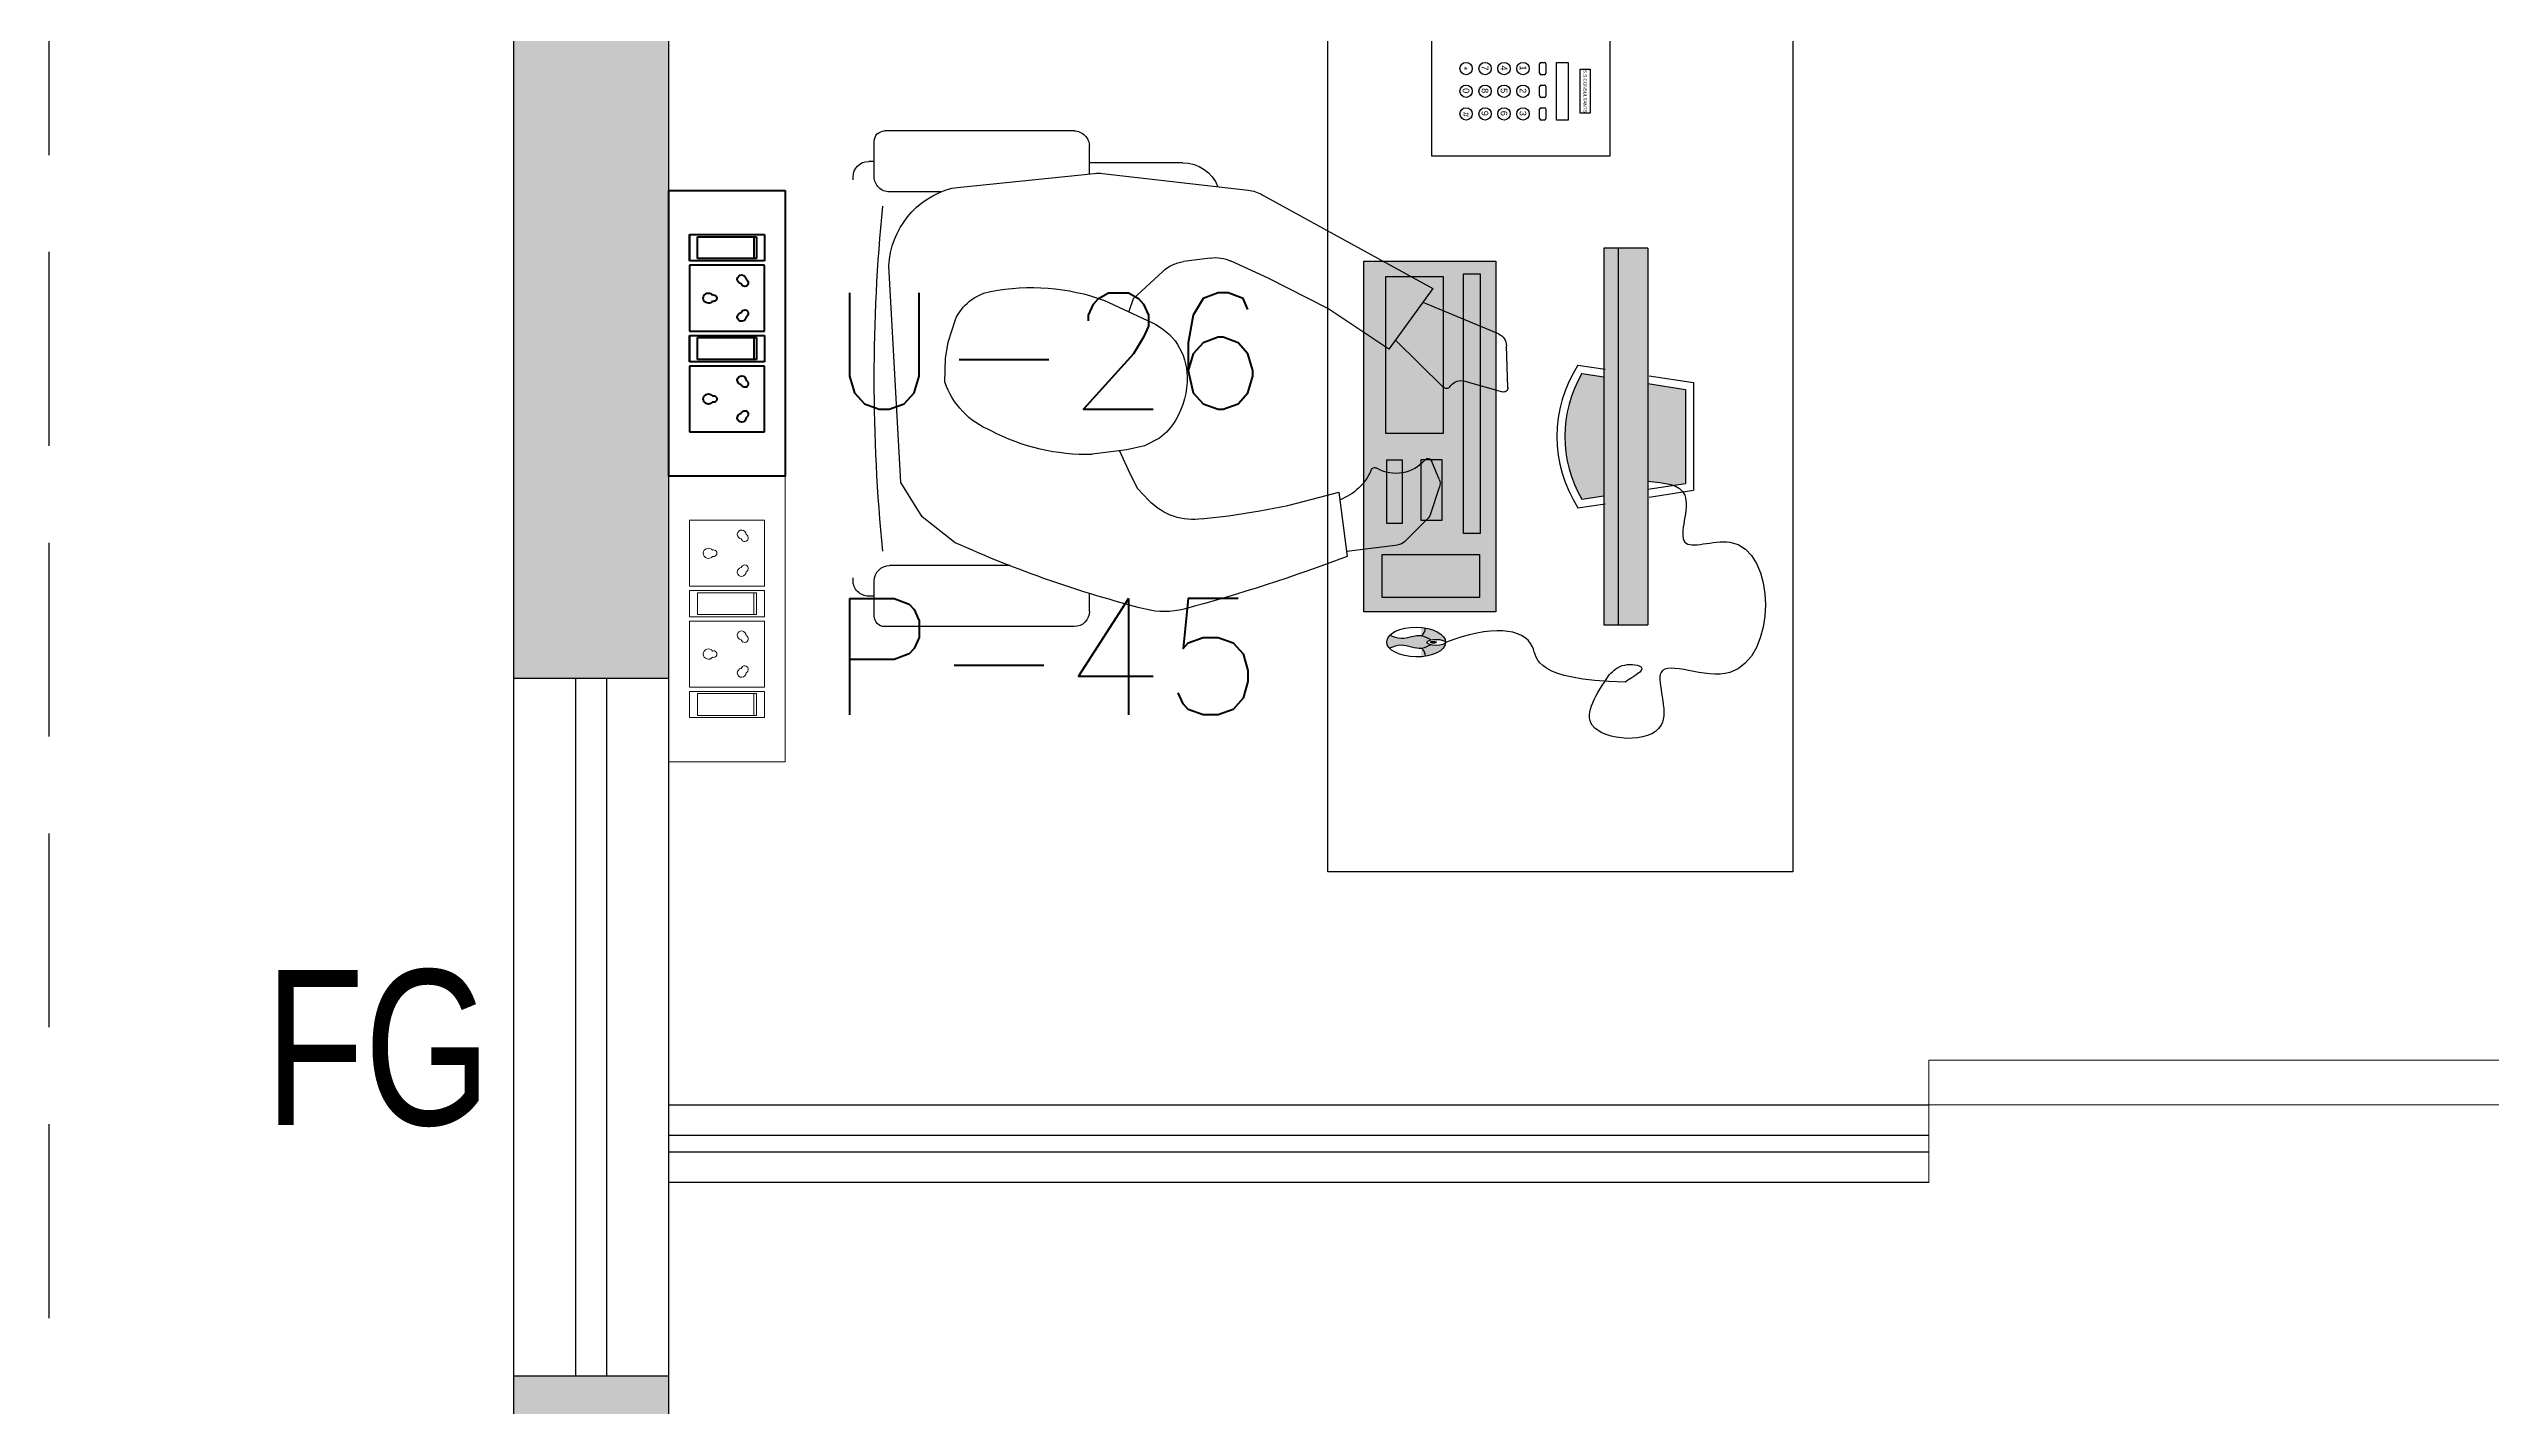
# Model space of a CAD drawing. Extents: x 11369658 to 11598203, y -3946797 to -3787209.
# Drawn here: x 11387982 to 11391134, y -3884845 to -3883094 of the extents above; entities that cross this region are included whole.
import ezdxf

# ---------------------------------------------------------------- set-up
doc = ezdxf.new("R2010")
doc.units = 0
doc.header["$MEASUREMENT"] = 0
doc.linetypes.add('CENTER', pattern=[0])
doc.linetypes.add('DASHED', pattern=[0.75, 0.5, -0.25])
doc.layers.get('0').update_dxf_attribs({"linetype": 'CONTINUOUS'})
for name, color, linetype, lineweight in [('0.0', 8, 'CONTINUOUS', 0), ('ELE-2NOS OF 6-16 RAW POWER SOCKET', 1, 'CONTINUOUS', 20), ('ELE-POWER SOCKET TEXT', 7, 'CONTINUOUS', 5), ('ELE. 2N0S OF 6-16 UPS SOCKETS', 191, 'CONTINUOUS', 15)]:
    doc.layers.add(name, color=color, linetype=linetype, lineweight=lineweight)
doc.layers.add('HS', color=251, linetype='CONTINUOUS')
doc.styles.add('ARIAL', font='arial.ttf', dxfattribs={"width": 0.75})
doc.styles.get("Standard").update_dxf_attribs({"font": 'arial.ttf'})

# ---------------------------------------------------------------- blocks, each defined once
blk = doc.blocks.new('6 MODULES RAW POWER')
at = {"layer": 'ELE-2NOS OF 6-16 RAW POWER SOCKET', "color": 1, "ltscale": 300}
for p, q in [((-6.077552437089629, 92.02330625927728), (-6.077552437089629, 19.72622087714798)), ((-6.077552437089629, 92.02330625927728), (-6.077552437089629, 19.72622087714798)), ((19.10981924441008, 92.02330625927728), (-6.077552437089629, 92.02330625927728)), ((-6.077552437089629, 92.02330625927728), (19.10981924441008, 92.02330625927728)), ((-3.978604796958763, 84.15225260881304), (-3.978604796958763, 27.59727452761222)), ((17.01087160434992, 84.15225260881304), (-3.978604796958763, 84.15225260881304)), ((17.01087160434992, 27.59727452761222), (17.01087160434992, 84.15225260881304)), ((19.10981924441008, 19.72622087714798), (19.10981924441008, 92.02330625927728)), ((23.30771452467181, 92.02330625927728), (86.64348098579245, 92.02330625927728)), ((23.30771452467181, 19.72622087714798), (23.30771452467181, 92.02330625927728)), ((86.64348098579245, 92.02330625927728), (86.64348098579245, 19.72622087714798)), ((90.8413762660542, 92.02330625927728), (90.8413762660542, 19.72622087714798)), ((90.8413762660542, 92.02330625927728), (90.8413762660542, 19.72622087714798)), ((116.0287479475539, 92.02330625927728), (90.8413762660542, 92.02330625927728)), ((90.8413762660542, 92.02330625927728), (116.0287479475539, 92.02330625927728)), ((92.94032390618506, 84.15225260881304), (92.94032390618506, 27.59727452761222)), ((113.9298003074937, 84.15225260881304), (92.94032390618506, 84.15225260881304)), ((113.9298003074937, 27.59727452761222), (113.9298003074937, 84.15225260881304)), ((116.0287479475539, 19.72622087714798), (116.0287479475539, 92.02330625927728)), ((120.2266432278156, 19.72622087714798), (120.2266432278156, 92.02330625927728)), ((120.2266432278156, 92.02330625927728), (183.5624096890423, 92.02330625927728)), ((183.5624096890423, 92.02330625927728), (183.5624096890423, 19.72622087714798)), ((-3.978604796958763, 30.11601169576926), (17.01087160434992, 30.11601169576926)), ((-3.978604796958763, 27.59727452761222), (17.01087160434992, 27.59727452761222)), ((92.94032390618506, 30.11601169576926), (113.9298003074937, 30.11601169576926)), ((92.94032390618506, 27.59727452761222), (113.9298003074937, 27.59727452761222)), ((-6.077552437089629, 19.72622087714798), (19.10981924441008, 19.72622087714798)), ((86.64348098579245, 19.72622087714798), (23.30771452467181, 19.72622087714798)), ((90.8413762660542, 19.72622087714798), (116.0287479475539, 19.72622087714798)), ((183.5624096890423, 19.72622087714798), (120.2266432278156, 19.72622087714798))]:
    blk.add_line(p, q, dxfattribs=at)
blk.add_lwpolyline([(-48.51514274815338, 0), (226, 0), (226, 111.7495271364164), (-48.51514274815338, 111.7495271364164)], close=True, dxfattribs=at)
for centre, radius, start, end in [((54.97559775526749, 73.7217762673341), 4.929470606321248, 307.1583653110645, 232.8416346889353), ((151.8945264584113, 73.7217762673341), 4.929470606321248, 307.1583653110644, 232.8416346889353), ((54.97559775526749, 68.79128193582112), 3.141532231910936, 161.4031195230226, 18.59688047697771), ((151.8945264584113, 68.79128193582112), 3.141532231910936, 161.4031195230224, 18.59688047697779), ((36.9264815646191, 41.762256586412), 4.248024088428537, 5.268912887088972, 272.5100337051845), ((40.27493976849705, 38.84012677893561), 3.427549703521761, 202.6838099297562, 75.09513666300917), ((69.67625574189651, 38.84012677893561), 3.427549703521761, 104.9048633369908, 337.3161900702437), ((73.02471394595122, 41.762256586412), 4.248024088428537, 267.4899662948152, 174.7310871129109), ((133.8454102677629, 41.762256586412), 4.248024088428537, 5.268912887088972, 272.5100337051849), ((137.1938684716409, 38.84012677893561), 3.427549703521761, 202.6838099297564, 75.09513666300917), ((166.5951844452171, 38.84012677893561), 3.427549703521761, 104.9048633369908, 337.3161900702436), ((169.943642649095, 41.762256586412), 4.248024088428537, 267.489966294815, 174.7310871129109)]:
    blk.add_arc(centre, radius, start, end, dxfattribs=at)
blk = doc.blocks.new('6MODULE-UPS')
at = {"layer": 'ELE. 2N0S OF 6-16 UPS SOCKETS', "color": 223, "lineweight": 50}
for p, q in [((-5.704992610775079, 91.87557897313167), (-5.704992610775079, 19.69455388761514)), ((-5.704992610775079, 91.87557897313167), (-5.704992610775079, 19.69455388761514)), ((19.44194516093698, 91.87557897313167), (-5.704992610775079, 91.87557897313167)), ((-5.704992610775079, 91.87557897313167), (19.44194516093698, 91.87557897313167)), ((-3.609414463126527, 84.01716091947607), (-3.609414463126527, 27.55297194127075)), ((17.34636701335901, 84.01716091947607), (-3.609414463126527, 84.01716091947607)), ((17.34636701335901, 27.55297194127075), (17.34636701335901, 84.01716091947607)), ((19.44194516093698, 19.69455388761514), (19.44194516093698, 91.87557897313167)), ((23.63310145623409, 91.87557897313167), (86.86719344731458, 91.87557897313167)), ((23.63310145623409, 19.69455388761514), (23.63310145623409, 91.87557897313167)), ((86.86719344731458, 91.87557897313167), (86.86719344731458, 19.69455388761514)), ((91.05834974261168, 91.87557897313167), (91.05834974261168, 19.69455388761514)), ((91.05834974261168, 91.87557897313167), (91.05834974261168, 19.69455388761514)), ((116.2052875143237, 91.87557897313167), (91.05834974261168, 91.87557897313167)), ((91.05834974261168, 91.87557897313167), (116.2052875143237, 91.87557897313167)), ((93.15392789026023, 84.01716091947607), (93.15392789026023, 27.55297194127075)), ((114.1097093667458, 84.01716091947607), (93.15392789026023, 84.01716091947607)), ((114.1097093667458, 27.55297194127075), (114.1097093667458, 84.01716091947607)), ((116.2052875143237, 19.69455388761514), (116.2052875143237, 91.87557897313167)), ((120.3964438096208, 19.69455388761514), (120.3964438096208, 91.87557897313167)), ((120.3964438096208, 91.87557897313167), (183.6305358008073, 91.87557897313167)), ((183.6305358008073, 91.87557897313167), (183.6305358008073, 19.69455388761514)), ((-3.609414463126527, 30.06766571844901), (17.34636701335901, 30.06766571844901)), ((-3.609414463126527, 27.55297194127075), (17.34636701335901, 27.55297194127075)), ((93.15392789026023, 30.06766571844901), (114.1097093667458, 30.06766571844901)), ((93.15392789026023, 27.55297194127075), (114.1097093667458, 27.55297194127075)), ((-5.704992610775079, 19.69455388761514), (19.44194516093698, 19.69455388761514)), ((86.86719344731458, 19.69455388761514), (23.63310145623409, 19.69455388761514)), ((91.05834974261168, 19.69455388761514), (116.2052875143237, 19.69455388761514)), ((183.6305358008073, 19.69455388761514), (120.3964438096208, 19.69455388761514))]:
    blk.add_line(p, q, dxfattribs=at)
blk.add_lwpolyline([(-48.07445681007374, 0), (225.9999999999999, 0), (225.9999999999999, 111.570132860738), (-48.07445681007374, 111.570132860738)], close=True, dxfattribs=at)
for centre, radius, start, end in [((55.25014745180962, 73.60342887925914), 4.921557205418713, 307.1583653110259, 232.8416346889742), ((152.0134898051964, 73.60342887925914), 4.921557205418713, 307.1583653110257, 232.8416346889744), ((55.25014745180962, 68.68084959206003), 3.136489052635769, 161.4031195229886, 18.59688047701136), ((152.0134898051964, 68.68084959206003), 3.136489052635769, 161.4031195229886, 18.59688047701126), ((37.23000595312307, 41.69521460455314), 4.241204630450178, 5.268912887042561, 272.5100337051888), ((40.57308879435281, 38.77777576422159), 3.422047373335929, 202.6838099297566, 75.09513666306366), ((69.92720610912527, 38.77777576422159), 3.422047373335929, 104.9048633369364, 337.3161900702435), ((73.27028895053148, 41.69521460455314), 4.241204630450178, 267.4899662948114, 174.7310871129575), ((133.9933483065098, 41.69521460455314), 4.241204630450178, 5.268912887042561, 272.5100337051888), ((137.3364311477396, 38.77777576422159), 3.422047373335929, 202.6838099297566, 75.09513666306366), ((166.6905484626885, 38.77777576422159), 3.422047373335929, 104.9048633369359, 337.3161900702436), ((170.0336313039182, 41.69521460455314), 4.241204630450178, 267.4899662948116, 174.7310871129575)]:
    blk.add_arc(centre, radius, start, end, dxfattribs=at)

msp = doc.modelspace()

# ---------------------------------------------------------------- hatches: boundary and pattern name
h = msp.add_hatch(color=8)
h.dxf.hatch_style = 1
h.paths.add_polyline_path([(11389828.40170893, -3883802.185715645), (11389828.40170893, -3883746.518892454), (11389702.56043765, -3883746.518892454), (11389702.56043765, -3883802.185715645)], flags=16)
h.paths.add_polyline_path([(11389781.36642118, -3883590.378057594), (11389781.36642118, -3883388.262897134), (11389707.67479362, -3883388.262897134), (11389707.67479362, -3883590.378057594)], flags=0)
h.paths.add_polyline_path([(11389829.12142099, -3883719.361624058), (11389829.12142099, -3883384.46128937), (11389807.70253358, -3883384.46128937), (11389807.70253358, -3883719.361624058)], flags=16)
h.paths.add_polyline_path([(11389849.46928774, -3883820.599783964), (11389849.46928774, -3883368.138744012), (11389679.07110591, -3883368.138744012), (11389679.07110591, -3883820.599783964)])
h.paths.add_polyline_path([(11389779.62511098, -3883702.726233566), (11389752.95564212, -3883702.726233566), (11389752.95564212, -3883623.952351252), (11389779.62511098, -3883623.952351252)], flags=0)
h.paths.add_polyline_path([(11389807.70253358, -3883384.46128937), (11389829.12142099, -3883384.46128937), (11389829.12142099, -3883719.361624058), (11389807.70253358, -3883719.361624058)], flags=0)
h.paths.add_polyline_path([(11389728.42919209, -3883706.417744895), (11389708.61356256, -3883706.417744895), (11389708.61356256, -3883624.366234466), (11389728.42919209, -3883624.366234466)], flags=16)
h.paths.add_polyline_path([(11389828.40170893, -3883746.518892454), (11389828.40170893, -3883802.185715645), (11389702.56043765, -3883802.185715645), (11389702.56043765, -3883746.518892454)], flags=0)
h.paths.add_polyline_path([(11389781.36642118, -3883590.378057594), (11389707.67479362, -3883590.378057594), (11389707.67479362, -3883388.262897134), (11389781.36642118, -3883388.262897134)], flags=16)
h.paths.add_polyline_path([(11389779.62511098, -3883702.726233566), (11389779.62511098, -3883623.952351252), (11389752.95564212, -3883623.952351252), (11389752.95564212, -3883702.726233566)], flags=16)
h = msp.add_hatch(color=8)
h.dxf.hatch_style = 1
h.set_gradient(color1=(209, 209, 209), color2=(191, 191, 191), one_color=1, tint=0.75, name='INVCYLINDER')
h.paths.add_polyline_path([(11389988.84331106, -3883351.369263985), (11390007.08923181, -3883351.369263985), (11390007.08923416, -3883837.369263904), (11389988.84331106, -3883837.369263992)])
h = msp.add_hatch(color=8)
h.dxf.hatch_style = 1
h.paths.add_polyline_path([(11390045.58515256, -3883837.369263718), (11390045.58515256, -3883351.369263985), (11390007.08923181, -3883351.369263985), (11390007.08923416, -3883837.369263904)])
h = msp.add_hatch(color=8)
h.dxf.hatch_style = 1
h.set_gradient(color1=(209, 209, 209), color2=(191, 191, 191), one_color=1, tint=0.75, name='INVCYLINDER')
h.paths.add_polyline_path([(11389828.40170893, -3883802.185715645), (11389828.40170893, -3883746.518892454), (11389702.56043765, -3883746.518892454), (11389702.56043765, -3883802.185715645)])
h.paths.add_polyline_path([(11389781.36642118, -3883590.378057594), (11389781.36642118, -3883388.262897134), (11389707.67479362, -3883388.262897134), (11389707.67479362, -3883590.378057594)])
h.paths.add_polyline_path([(11389829.12142099, -3883719.361624058), (11389829.12142099, -3883384.46128937), (11389807.70253358, -3883384.46128937), (11389807.70253358, -3883719.361624058)])
h.paths.add_polyline_path([(11389779.62511098, -3883702.726233566), (11389779.62511098, -3883623.952351252), (11389752.95564212, -3883623.952351252), (11389752.95564212, -3883702.726233566)])
h.paths.add_polyline_path([(11389728.42919209, -3883706.417744895), (11389728.42919209, -3883624.366234466), (11389708.61356256, -3883624.366234466), (11389708.61356256, -3883706.417744895)])
h = msp.add_hatch(color=8)
h.dxf.hatch_style = 1
h.paths.add_polyline_path([(11389960.47239031, -3883675.36926399), (11389988.84331106, -3883671.07332947), (11389988.84331106, -3883517.665198507), (11389960.47239031, -3883513.369263986, 0.272995728302598)])
edge = h.paths.add_edge_path()
edge.add_spline(control_points=[(11390045.58515256, -3883651.980637496), (11390057.38270492, -3883653.110078609), (11390069.18025727, -3883654.239519721), (11390078.24210793, -3883657.536533085)], knot_values=[0, 0, 0, 0, 28.67475405181993, 28.67475405181993, 28.67475405181993, 28.67475405181993], degree=3, periodic=0)
edge.add_line((11390078.24210793, -3883657.536533085), (11390094.20607331, -3883655.119263989))
edge.add_line((11390094.20607331, -3883655.119263989), (11390094.20607331, -3883533.619263988))
edge.add_line((11390094.20607331, -3883533.619263988), (11390045.58515256, -3883526.257067546))
edge.add_line((11390045.58515256, -3883526.257067546), (11390045.58515256, -3883651.980637496))
h = msp.add_hatch(color=8)
h.dxf.hatch_style = 1
edge = h.paths.add_edge_path()
edge.add_arc((11389745.19343584, -3883877.807278974), 13.2539179130793, -0.7401254976514906, 49.46152777258919, ccw=False)
edge.add_ellipse((11389746.59938172, -3883859.64757127), major_axis=(-38.00888260555163, 0.525802816762095), ratio=0.5040939593623253, start_angle=468.5600004424687, end_angle=539.9999999874688)
edge.add_ellipse((11389772.57540669, -3883859.987460353), major_axis=(-12.032857611418, 0.1859137336754329), ratio=0.3216880064047317, start_angle=2.067571358566056e-08, end_angle=179.9999999655406, ccw=False)
edge.add_ellipse((11389772.57540669, -3883859.987460353), major_axis=(-12.032857611418, 0.1859137336754329), ratio=0.3216880064047317, start_angle=-180.00000003445928, end_angle=2.067571358566056e-08, ccw=False)
edge.add_ellipse((11389746.59938172, -3883859.64757127), major_axis=(-38.00888260555163, 0.525802816762095), ratio=0.5040939593623253, start_angle=539.9999999874688, end_angle=612.3013535140204)
edge.add_arc((11389745.17479627, -3883841.363647275), 13.23356822491556, 308.5527937519682, 359.17477029216764, ccw=False)
edge.add_spline(control_points=[(11389753.4224256, -3883851.712750533), (11389745.03663316, -3883850.431443057), (11389730.5903306, -3883858.152299884), (11389717.35005225, -3883852.808182319), (11389712.48527219, -3883850.844631712)], knot_values=[0.4694720371276528, 0.4694720371276528, 0.4694720371276528, 0.4694720371276528, 1.407483953357447, 1.952313826482736, 1.952313826482736, 1.952313826482736, 1.952313826482736], degree=3, periodic=0)
edge.add_ellipse((11389746.59938172, -3883859.64757127), major_axis=(-38.00888260555163, 0.525802816762095), ratio=0.5040939593623253, start_angle=334.2319715225326, end_angle=385.7680285024122)
edge.add_spline(control_points=[(11389712.25481903, -3883867.503475288), (11389717.16891566, -3883865.67845912), (11389730.73464378, -3883860.640366655), (11389745.24057775, -3883868.999240244), (11389753.80793229, -3883867.734702805)], knot_values=[0.4506270724667458, 0.4506270724667458, 0.4506270724667458, 0.4506270724667458, 0.9954569455912963, 1.954670338081569, 1.954670338081569, 1.954670338081569, 1.954670338081569], degree=3, periodic=0)
h = msp.add_hatch(color=8)
h.dxf.hatch_style = 1
edge = h.paths.add_edge_path()
edge.add_ellipse((11389768.7242539, -3883859.803797371), major_axis=(-4.098024485273234, 0.02806017541154782), ratio=0.2661020917250116, start_angle=0, end_angle=360)
at = {"layer": 'HS', "lineweight": -3, "ltscale": 500}
h = msp.add_hatch(color=8, dxfattribs=at)
h.dxf.hatch_style = 1
h.paths.add_polyline_path([(11388782.47250972, -3882076.373280886), (11388782.47250972, -3881736.37328089), (11388582.47250972, -3881736.37328089), (11388582.47250972, -3882076.373280885)])
h.paths.add_polyline_path([(11388582.47250972, -3885106.373280886), (11388582.47250972, -3884806.373280885), (11388782.47251002, -3884806.373280886), (11388782.47250972, -3885106.373280886)])
h = msp.add_hatch(color=8, dxfattribs=at)
h.dxf.hatch_style = 1
h.paths.add_polyline_path([(11388782.47251002, -3883906.373280886), (11388782.47251002, -3882976.373280886), (11388582.47250972, -3882976.373280885), (11388582.47250972, -3883906.373280885)])

# ---------------------------------------------------------------- linework, layer by layer
at = {"color": 8, "linetype": 'DASHED', "lineweight": 25, "ltscale": 500}
msp.add_line((11387982.47250972, -3875106.373280901), (11387982.47250972, -3895336.373280871), dxfattribs=at)
at = {"color": 8, "lineweight": 25, "ltscale": 500}
for p, q in [((11389632.5447794, -3884155.903792891, -0.001307588070631027), (11389632.5447794, -3881856.045373733, -0.001307588070631027)), ((11390232.5447794, -3881856.045373733, -0.001307588070631027), (11390232.5447794, -3884155.903792891, -0.001307588070631027)), ((11388782.47251002, -3883906.373280886), (11388582.47250972, -3883906.373280885)), ((11390232.5447794, -3884155.903792891, -0.001307588070631027), (11389632.5447794, -3884155.903792891, -0.001307588070631027)), ((11388782.47251002, -3884806.373280886), (11388582.47250972, -3884806.373280885))]:
    msp.add_line(p, q, dxfattribs=at)
at = {"color": 8, "lineweight": 25}
for p, q in [((11388582.47250972, -3885106.373280886), (11388582.47250972, -3882041.373280889)), ((11388782.47251002, -3885106.373280886), (11388782.47251002, -3882041.373280889)), ((11389766.47001651, -3883002.544912747, -0.001307588070631027), (11389766.47001651, -3883232.544912747, -0.001307588070631027)), ((11389996.81613477, -3883232.544912747, -0.001307588070631027), (11389996.81613477, -3883002.544912747, -0.001307588070631027)), ((11389905.86353355, -3883125.845007803, -0.001307588070631027), (11389905.86353355, -3883113.845007803, -0.001307588070631027)), ((11389907.86353355, -3883111.845007803, -0.001307588070631027), (11389911.86353355, -3883111.845007803, -0.001307588070631027)), ((11389913.86353355, -3883113.845007803, -0.001307588070631027), (11389913.86353355, -3883125.845007803, -0.001307588070631027)), ((11389927.5466182, -3883186.327706148), (11389927.5466182, -3883111.845007803)), ((11389927.5466182, -3883111.845007803), (11389942.5466182, -3883111.845007803)), ((11389942.5466182, -3883111.845007803), (11389942.5466182, -3883186.327706148)), ((11389958.08519574, -3883177.55506045), (11389958.08519574, -3883120.617653501)), ((11389958.08519574, -3883120.617653501), (11389971.22459734, -3883120.617653501)), ((11389971.22459734, -3883120.617653501), (11389971.22459734, -3883177.55506045)), ((11389905.86353355, -3883155.086356976, -0.001307588070631027), (11389905.86353355, -3883143.086356976, -0.001307588070631027)), ((11389911.86353355, -3883127.845007803, -0.001307588070631027), (11389907.86353355, -3883127.845007803, -0.001307588070631027)), ((11389907.86353355, -3883141.086356976, -0.001307588070631027), (11389911.86353355, -3883141.086356976, -0.001307588070631027)), ((11389911.86353355, -3883157.086356976, -0.001307588070631027), (11389907.86353355, -3883157.086356976, -0.001307588070631027)), ((11389913.86353355, -3883143.086356976, -0.001307588070631027), (11389913.86353355, -3883155.086356976, -0.001307588070631027)), ((11389905.86353355, -3883184.327706148, -0.001307588070631027), (11389905.86353355, -3883172.327706148, -0.001307588070631027)), ((11389907.86353355, -3883170.327706148, -0.001307588070631027), (11389911.86353355, -3883170.327706148, -0.001307588070631027)), ((11389911.86353355, -3883186.327706148, -0.001307588070631027), (11389907.86353355, -3883186.327706148, -0.001307588070631027)), ((11389913.86353355, -3883172.327706148, -0.001307588070631027), (11389913.86353355, -3883184.327706148, -0.001307588070631027)), ((11389942.5466182, -3883186.327706148), (11389927.5466182, -3883186.327706148)), ((11389971.22459734, -3883177.55506045), (11389958.08519574, -3883177.55506045)), ((11389047.42090931, -3883259.417104451), (11389047.42090931, -3883213.715815057)), ((11389305.32308127, -3883200.288852321), (11389060.84787203, -3883200.288852321)), ((11389324.99510497, -3883255.692368932), (11389324.99510497, -3883219.960876041)), ((11389047.42090931, -3883239.632899761), (11389040.21948708, -3883239.632899761)), ((11389445.68305904, -3883241.489847281), (11389324.99510497, -3883241.489847281)), ((11389766.47001651, -3883232.544912747, -0.001307588070631027), (11389996.81613477, -3883232.544912747, -0.001307588070631027)), ((11389020.03284886, -3883263.168035397), (11389020.03284886, -3883259.819538001)), ((11389133.28121554, -3883278.976947201), (11389066.98075204, -3883278.976947201)), ((11389147.4206489, -3883274.208118004), (11389158.50394463, -3883272.809355884)), ((11389158.50394463, -3883272.809355884), (11389331.36510699, -3883255.037467847)), ((11389342.01890458, -3883255.102231982), (11389530.00678105, -3883276.74198057)), ((11389548.10626069, -3883282.519592751), (11389768.10703855, -3883403.671603492)), ((11389081.54546437, -3883653.950843594), (11389066.34116182, -3883374.389441591)), ((11389480.7766724, -3883364.204427442), (11389446.31983877, -3883368.896878048)), ((11389555.8661889, -3883390.021208514), (11389507.75889521, -3883368.16059074)), ((11389679.07110591, -3883820.599783964), (11389679.07110591, -3883368.138744012)), ((11389679.07110591, -3883368.138744012), (11389849.46928774, -3883368.138744012)), ((11389849.46928774, -3883368.138744012), (11389849.46928774, -3883820.599783964)), ((11390045.58515256, -3883351.369263985), (11389988.84331106, -3883351.369263985)), ((11389988.84331106, -3883351.369263985), (11389988.84331106, -3883837.369263992)), ((11390007.08923181, -3883351.369263985), (11390007.08923416, -3883837.369263854)), ((11390045.58515256, -3883351.369263985), (11390045.58515256, -3883837.369263992)), ((11389419.65546063, -3883381.436725421), (11389381.30537931, -3883416.724578416)), ((11389632.50221606, -3883429.122897079), (11389555.8661889, -3883390.021208514)), ((11389707.67479362, -3883590.378057594), (11389707.67479362, -3883388.262897134)), ((11389707.67479362, -3883388.262897134), (11389781.36642118, -3883388.262897134)), ((11389768.10703855, -3883403.671603492), (11389711.25750491, -3883481.71375407)), ((11389781.36642118, -3883388.262897134), (11389781.36642118, -3883590.378057594)), ((11389807.70253358, -3883719.361624058), (11389807.70253358, -3883384.46128937)), ((11389807.70253358, -3883384.46128937), (11389829.12142099, -3883384.46128937)), ((11389829.12142099, -3883384.46128937), (11389829.12142099, -3883719.361624058)), ((11389344.4282019, -3883418.845805957), (11389405.46633202, -3883447.517311372)), ((11389381.30537931, -3883416.724578416), (11389375.95649547, -3883433.106526295)), ((11389711.25750491, -3883481.71375407), (11389632.50221606, -3883429.122897079)), ((11389852.75336312, -3883462.210291011), (11389755.46741295, -3883421.413924023)), ((11389139.21796901, -3883493.934636597), (11389142.78366069, -3883472.641253112)), ((11389142.78366069, -3883472.641253112), (11389152.03430573, -3883443.54365457)), ((11389719.91363743, -3883470.356260035), (11389781.59754738, -3883530.924181625)), ((11389138.48467736, -3883524.458511811), (11389139.21796901, -3883493.934636597)), ((11389865.07740705, -3883531.253620868), (11389863.16643002, -3883477.283105612)), ((11389955.37623267, -3883502.357186265), (11389990.35916269, -3883507.654313487)), ((11389790.00936898, -3883530.397789359), (11389791.33031378, -3883528.728868125)), ((11389809.35822063, -3883522.943648167), (11389857.84852381, -3883536.898659829)), ((11389960.47239032, -3883513.369263987), (11389988.84331106, -3883517.665198507)), ((11390045.58515256, -3883526.257067546), (11390094.20607331, -3883533.619263988)), ((11390047.10100419, -3883516.246182527), (11390104.33107331, -3883524.911979159)), ((11390094.20607331, -3883533.619263988), (11390094.20607331, -3883655.119263989)), ((11390104.33107331, -3883524.911979159), (11390104.33107331, -3883663.826548818)), ((11389415.34923591, -3883596.655340058), (11389396.17511413, -3883606.578816805)), ((11389781.36642118, -3883590.378057594), (11389707.67479362, -3883590.378057594)), ((11389373.45545399, -3883611.530478518), (11389328.72927205, -3883617.17512525)), ((11389363.76298421, -3883612.753712103), (11389377.02210943, -3883642.278952467)), ((11389396.17511413, -3883606.578816805), (11389373.45545399, -3883611.530478518)), ((11389708.61356256, -3883706.417744895), (11389708.61356256, -3883624.366234466)), ((11389708.61356256, -3883624.366234466), (11389728.42919209, -3883624.366234466)), ((11389728.42919209, -3883624.366234466), (11389728.42919209, -3883706.417744895)), ((11389752.95564212, -3883702.726233566), (11389752.95564212, -3883623.952351252)), ((11389752.95564212, -3883623.952351252), (11389779.62511098, -3883623.952351252)), ((11389776.3894575, -3883649.507674494), (11389766.50513969, -3883625.643757633)), ((11389779.62511098, -3883623.952351252), (11389779.62511098, -3883702.726233566)), ((11389109.1966329, -3883697.984040553), (11389081.54546437, -3883653.950843594)), ((11389377.02210943, -3883642.278952467), (11389386.94558617, -3883661.453074262)), ((11389386.94558617, -3883661.453074262), (11389401.84087793, -3883677.081657697)), ((11389764.8891604, -3883694.941148323), (11389776.7362269, -3883659.876112749)), ((11390045.58515256, -3883662.481460433), (11390094.20607331, -3883655.119263989)), ((11389504.52022875, -3883696.645930688), (11389544.987734, -3883690.288145621)), ((11389544.987734, -3883690.288145621), (11389581.19656255, -3883683.217222218)), ((11389581.19656255, -3883683.217222218), (11389622.37720613, -3883672.600760455)), ((11389622.37720613, -3883672.600760455), (11389646.70801115, -3883666.260290277)), ((11389646.70801115, -3883666.260290277), (11389657.73557847, -3883749.043084852)), ((11389955.37623267, -3883686.381341713), (11389990.35916269, -3883681.084214488)), ((11389960.47239032, -3883675.369263989), (11389988.84331106, -3883671.07332947)), ((11390047.10100419, -3883672.492345448), (11390104.33107331, -3883663.826548818)), ((11389151.76324651, -3883731.38062243), (11389109.1966329, -3883697.984040553)), ((11389471.01477553, -3883700.527706666), (11389473.28321523, -3883700.171315731)), ((11389473.28321523, -3883700.171315731), (11389504.52022875, -3883696.645930688)), ((11389728.42919209, -3883706.417744895), (11389708.61356256, -3883706.417744895)), ((11389731.51525619, -3883730.184429234), (11389761.29190304, -3883700.703150504)), ((11389779.62511098, -3883702.726233566), (11389752.95564212, -3883702.726233566)), ((11389829.12142099, -3883719.361624058), (11389807.70253358, -3883719.361624058)), ((11389656.97972603, -3883742.326906665), (11389722.90760474, -3883734.347005425)), ((11389702.56043765, -3883802.185715645), (11389702.56043765, -3883746.518892454)), ((11389702.56043765, -3883746.518892454), (11389828.40170893, -3883746.518892454)), ((11389828.40170893, -3883746.518892454), (11389828.40170893, -3883802.185715645)), ((11389020.03284886, -3883780.098937542), (11389020.03284886, -3883776.750440146)), ((11389047.42090931, -3883826.202660487), (11389047.42090931, -3883780.501371093)), ((11389222.16241415, -3883760.941528342), (11389066.98075204, -3883760.941528342)), ((11389047.42090931, -3883800.285575782), (11389040.21948708, -3883800.285575782)), ((11389324.99510497, -3883819.957599502), (11389324.99510497, -3883796.838108953)), ((11389849.46928774, -3883820.599783964), (11389679.07110591, -3883820.599783964)), ((11389828.40170893, -3883802.185715645), (11389702.56043765, -3883802.185715645)), ((11389305.32308127, -3883839.629623222), (11389060.84787203, -3883839.629623222)), ((11389988.84331106, -3883837.369263992), (11390045.58515256, -3883837.369263718)), ((11388662.47250972, -3884806.373280886), (11388662.47250972, -3883906.373280885)), ((11388702.47250972, -3884806.373280886), (11388702.47250972, -3883906.373280885)), ((11388782.47250972, -3885106.373280886), (11388782.47250972, -3883906.373280887))]:
    msp.add_line(p, q, dxfattribs=at)
at = {"color": 251, "lineweight": 25}
for p, q in [((11388782.47250972, -3884556.373280887), (11388782.47250972, -3884456.336878274)), ((11388782.47250972, -3884456.336878274), (11390408.16797869, -3884456.336878274)), ((11388782.47250972, -3884495.373280887), (11390408.16797869, -3884495.373280887)), ((11390408.16797869, -3884517.336878274), (11388782.47250972, -3884517.336878274)), ((11390408.16797869, -3884556.373280887), (11388782.47250972, -3884556.373280887))]:
    msp.add_line(p, q, dxfattribs=at)
at = {"color": 8}
for centre in [(11389810.98906616, -3883119.845007803, -0.001307588070631027), (11389835.48906616, -3883119.845007803, -0.001307588070631027), (11389859.98906616, -3883119.845007803, -0.001307588070631027), (11389884.48906616, -3883119.845007803, -0.001307588070631027), (11389810.98906616, -3883149.086356976, -0.001307588070631027), (11389835.48906616, -3883149.086356976, -0.001307588070631027), (11389859.98906616, -3883149.086356976, -0.001307588070631027), (11389884.48906616, -3883149.086356976, -0.001307588070631027), (11389810.98906616, -3883178.327706148, -0.001307588070631027), (11389835.48906616, -3883178.327706148, -0.001307588070631027), (11389859.98906616, -3883178.327706148, -0.001307588070631027), (11389884.48906616, -3883178.327706148, -0.001307588070631027)]:
    msp.add_circle(centre, 8, dxfattribs=at)
for centre, radius, start, end in [((11389907.86353355, -3883113.845007803, -0.001307588070631027), 2, 90, 180), ((11389907.86353355, -3883125.845007803, -0.001307588070631027), 2, 180, 270), ((11389911.86353355, -3883113.845007803, -0.001307588070631027), 2, 0, 90), ((11389911.86353355, -3883125.845007803, -0.001307588070631027), 2, 270, 0), ((11389907.86353355, -3883143.086356976, -0.001307588070631027), 2, 90, 180), ((11389907.86353355, -3883155.086356976, -0.001307588070631027), 2, 180, 270), ((11389911.86353355, -3883143.086356976, -0.001307588070631027), 2, 0, 90), ((11389911.86353355, -3883155.086356976, -0.001307588070631027), 2, 270, 0), ((11389907.86353355, -3883172.327706148, -0.001307588070631027), 2, 90, 180), ((11389907.86353355, -3883184.327706148, -0.001307588070631027), 2, 180, 270), ((11389911.86353355, -3883172.327706148, -0.001307588070631027), 2, 0, 90), ((11389911.86353355, -3883184.327706148, -0.001307588070631027), 2, 270, 0), ((11390097.77003297, -3883594.369263988), 169.535296654641, 147.1302492114989, 212.8697507885011), ((11390097.77003297, -3883594.369263988), 159.4102966545111, 149.4611315019735, 210.5388684980266), ((11389745.17781002, -3883841.29417401), 13.23356822491399, 307.5346679428124, 359.1747702901519), ((11389745.19644958, -3883877.73780571), 13.25391791307647, 359.2598744983225, 49.57731251593962)]:
    msp.add_arc(centre, radius, start, end, dxfattribs=at)
at = {"color": 8, "extrusion": (0, 0, -1)}
for centre, major_axis, ratio, start_param, end_param in [((11389060.84787203, -3883213.715815057), (0.4365738702356671, 13.41986332165084), 0.9999999990963814, 4.679868533176249, 6.250664860148582), ((11389305.32308127, -3883219.960876041), (0.8619325710645066, 19.65313179848878), 0.9999999990970261, -0.04382917651022034, 1.526967150656433), ((11389040.21948708, -3883259.819538001), (-0.2808389675577279, 20.18468461276088), 0.9999999991461613, -1.556883756310577, 0.01391257035748605), ((11389445.68305904, -3883289.888629131), (0.04933991953355996, 48.39875670078283), 0.999999999144931, -0.001019445560334731, 1.196123630233824), ((11389066.98075204, -3883259.417104451), (1.204090009063121, 19.52274611043284), 0.9999999991124134, 3.079994417431777, 4.650790744712164), ((11389175.04799677, -3883379.468272658), (0.1057778652302002, 108.8253615703813), 0.9999999991487177, -1.525081833149523, -0.2576497282111454), ((11389336.39480605, -3883303.959654636), (-34.77555342786642, 34.77555342786641), 0.9999999999479067, 0.6829479310809986, 0.9000061895032684), ((11389524.38268252, -3883325.599403223), (0.7333286338141899, 49.17459162771286), 0.9999999991871363, 0.09969637645046558, 0.4884603979301652), ((11391277.69582586, -3883519.959237772), (-0.2684330708160161, 2230.274902332396), 0.999999999130103, 4.612615419880972, 4.812403258361938), ((11389452.95609401, -3883417.62713917), (-1.239652792526564, 49.16443321731887), 0.9999999991453935, -0.7186280983645199, -0.1101417351179848), ((11389487.41292764, -3883412.934688564), (-0.4732971616873942, 49.1777817987824), 0.9999999990878347, -0.1257269061482189, 0.4361422804142991), ((11389250.34597369, -3883677.180025168), (0.01614926372733642, 274.9327813012665), 0.9999999991445039, -0.1934996773078055, 0.3491994093244335), ((11389374.74271208, -3883517.35733043), (0.1453287767850963, 76.29906923161174), 0.9999999991375393, 0.4125303121582102, 1.567813386112932), ((11389846.18044598, -3883477.884541881), (2.857525952821337, 16.75469861089105), 0.9999999991821601, 0.2281456300156377, 1.366477954337745), ((11389237.35354301, -3883489.878542958), (-1.202289992437741, 104.7348144460708), 0.9999999991478912, 3.537566709493716, 4.387410509686974), ((11389345.90855883, -3883519.46688905), (0.3673944423654945, 105.1555199329692), 0.9999999991813626, 1.546457480285748, 2.09886376556387), ((11389785.56695525, -3883526.881635807), (-4.006143753774201, 4.006143753774201), 0.9999999998975404, 3.025728631827112, 4.703260630526903), ((11389804.65755497, -3883539.277328784), (0.6770976677994621, 16.98313630977016), 0.999999999127301, -0.9411099048446943, 0.2403697000707776), ((11389859.41541237, -3883531.454099624), (4.006143753674737, 4.006143753674738), 0.9999999997467772, 0.7500051532573746, 2.636411908591553), ((11389322.16636355, -3883351.526471095), (2.157045314821861, 266.1414685328908), 0.9999999991263019, 3.109092605499936, 3.618568927590396), ((11389369.79686303, -3883534.859885371), (5.318828063624015, 76.58594496770237), 0.9999999991286492, 2.017902395549624, 2.437030125154796), ((11389720.77646087, -3883593.679380669), (-0.9860391679138585, 48.38029170712966), 0.999999999166669, 2.279074880016427, 3.706122923910391), ((11389761.96146504, -3883627.525725483), (3.477555341779405, 3.477555341779406), 0.999999999797869, 4.614891182997784, 6.675900134043406), ((11389624.52798007, -3883610.604189991), (-1.924682722587334, 69.45796391685933), 0.9999999991292563, 1.994275334766274, 2.824627467032875), ((11389693.17911316, -3883639.288217825), (3.477555342006578, 3.477555342006579), 0.9999999998915357, 4.322766878560284, 6.041939226424299), ((11389762.75843356, -3883655.153578045), (10.43266602520537, 10.43266602520537), 0.9999999999171121, 0.3927148263068018, 1.111217006164771), ((11389458.80201999, -3883622.793126989), (-0.2782470143261075, 78.68760292705888), 0.9999999991861656, 2.989294160171361, 3.954545823333276), ((11389750.91136706, -3883690.21861362), (-10.43266602480002, 10.43266602480002), 0.9999999991010011, 2.682013333022486, 3.146577062332344), ((11389768.20910742, -3882361.925616179), (-23.37786009381547, 1501.62112062022), 0.9999999991867052, 3.406607932153399, 3.580129781187734), ((11389721.13472022, -3883719.69989235), (-10.43266602407346, 10.43266602407346), 0.9999999998877857, 3.146577062202178, 3.806536918588644), ((11389066.98075204, -3883780.501371093), (-1.502828277001917, 19.5020243973623), 0.9999999991327081, -1.493888203403713, 0.07690812308574291), ((11389421.74226496, -3883721.930356754), (-0.6205749669084495, 98.35816091127973), 0.9999999991497168, 2.887097332260101, 3.397350030254553), ((11389060.84787203, -3883826.202660487), (-0.4365718760336948, 13.41986338652586), 0.999999999096382, 3.174112952245129, 4.744909278836173)]:
    msp.add_ellipse(centre, major_axis=major_axis, ratio=ratio, start_param=start_param, end_param=end_param, dxfattribs=at)
at = {"color": 8, "extrusion": (0, 0, -0.9999999999999999)}
for centre, major_axis, ratio, start_param, end_param in [((11389209.86944875, -3883469.582658914), (-1.420313978971043, 63.41069491200976), 0.9999999991479847, -1.125357855216803, -0.1739828267197838), ((11388888.84685164, -3881725.194208007), (15.89562310120837, 2164.925282942606), 0.9999999991715892, 2.771178495052932, 2.873445866623981), ((11389040.21948708, -3883780.098937542), (0.2808424258119389, 20.18468456464483), 0.9999999991461607, 3.127679911683388, 4.698476238652587), ((11389305.32308127, -3883819.957599502), (-0.7758574193302392, 19.65671799899719), 0.9999999991214308, 1.61024619274684, 3.181042519197061)]:
    msp.add_ellipse(centre, major_axis=major_axis, ratio=ratio, start_param=start_param, end_param=end_param, dxfattribs=at)
at = {"color": 8}
for centre, major_axis, ratio in [((11389746.60239546, -3883859.578098007), (-38.00888260555113, 0.5258028167620885), 0.5040939593623253), ((11389772.57842044, -3883859.917987088), (-12.03285761141819, 0.1859137336754349), 0.3216880064047317), ((11389768.7242539, -3883859.803797371), (-4.098024485273249, 0.02806017541154776), 0.2661020917250114)]:
    msp.add_ellipse(centre, major_axis=major_axis, ratio=ratio, dxfattribs=at)
for points in [[(11390045.58515256, -3883651.980637496), (11390093.08107331, -3883670.04948226), (11390093.08107331, -3883730.665079235), (11390151.29858279, -3883730.665079235), (11390151.29858279, -3883898.820570025), (11390062.57938066, -3883898.820570025), (11390062.57938066, -3883966.838395574), (11389973.86017854, -3883966.838395574), (11389995.56905923, -3883901.899731569)], [(11389765.63924609, -3883856.658801056), (11389753.431476, -3883851.644200724), (11389727.24543881, -3883854.902045136), (11389712.48828593, -3883850.77515845)], [(11389765.58356335, -3883862.971445755), (11389753.81170582, -3883867.665117381), (11389727.12349678, -3883863.716907984), (11389712.25783279, -3883867.434002024)], [(11389995.56905923, -3883901.899731569), (11390015.79140952, -3883889.13982477), (11390037.34338084, -3883892.330143387), (11390016.13738619, -3883911.201077188)]]:
    msp.add_spline(points, degree=3, dxfattribs=at)
msp.add_open_spline([(11390016.13738619, -3883911.201077188), (11389897.6291234, -3883907.954863305), (11389913.26723629, -3883842.003931113), (11389842.4368439, -3883837.959750567), (11389784.61127806, -3883860.103900824)], degree=3, knots=[0, 0, 0, 0, 1.55833911271002, 3.964450640453975, 3.964450640453975, 3.964450640453975, 3.964450640453975], dxfattribs=at)
at = {"layer": '0.0', "ltscale": 500}
for p, q in [((11390408.16797869, -3884456.336878274), (11390408.16797869, -3884556.373280887)), ((11390408.16797869, -3884556.373280887), (11388782.47250972, -3884556.373280887))]:
    msp.add_line(p, q, dxfattribs=at)
msp.add_lwpolyline([(11391608.11092769, -3884456.336878274), (11391608.11092769, -3884398.954935882), (11390408.16797869, -3884398.954935882), (11390408.16797869, -3884456.336878274)], close=True, dxfattribs=at)

# ---------------------------------------------------------------- block references
at = {"layer": 'ELE-2NOS OF 6-16 RAW POWER SOCKET', "xscale": 1.34228755900615, "yscale": 1.34228755900615, "zscale": 1.34228755900615, "rotation": 89.99999999999999}
msp.add_blockref('6 MODULES RAW POWER', (11388932.4725099, -3883948.869687859), dxfattribs=at)
at = {"layer": 'ELE. 2N0S OF 6-16 UPS SOCKETS', "xscale": -1.344445831101533, "yscale": 1.344445831101533, "zscale": 1.344445831101533, "rotation": 89.99999999999935}
msp.add_blockref('6MODULE-UPS', (11388932.4725099, -3883341.667941696), dxfattribs=at)

# ---------------------------------------------------------------- texts
at = {"color": 8, "lineweight": 20, "style": 'ARIAL'}
for s, height, p in [('*', 8.573040000000002, (11389804.10231873, -3883117.312834113, 0.0007265743873268362)), ('7', 8.573040000000002, (11389831.10231873, -3883115.812834113, 0.0007265743873268362)), ('4', 8.573040000000002, (11389855.60231873, -3883115.812834113, 0.0007265743873268362)), ('1', 8.573040000000002, (11389880.10231873, -3883115.812834113, 0.0007265743873268362)), ('S.S.CONSULTANTS', 4.233600000000001, (11389962.40681805, -3883121.46640676, 0.0003588021665811537)), ('0', 8.573040000000002, (11389806.60231873, -3883145.054183285, 0.0007265743873268362)), ('8', 8.573040000000002, (11389831.10231873, -3883145.054183285, 0.0007265743873268362)), ('5', 8.573040000000002, (11389855.60231873, -3883145.054183285, 0.0007265743873268362)), ('2', 8.573040000000002, (11389880.10231873, -3883145.054183285, 0.0007265743873268362)), ('#', 8.573040000000002, (11389806.60231873, -3883175.795532458, 0.0007265743873268362)), ('9', 8.573040000000002, (11389831.10231873, -3883174.295532458, 0.0007265743873268362)), ('6', 8.573040000000002, (11389855.60231873, -3883174.295532458, 0.0007265743873268362)), ('3', 8.573040000000002, (11389880.10231873, -3883174.295532458, 0.0007265743873268362))]:
    msp.add_text(s, height=height, rotation=270, dxfattribs=at).set_placement(p)
at = {"color": 8, "lineweight": 20, "style": 'ARIAL', "width": 0.75}
msp.add_text('FG', height=199.9999999997244, dxfattribs=at).set_placement((11388261.52475911, -3884482.424702597))
at = {"layer": 'ELE-POWER SOCKET TEXT', "color": 0, "linetype": 'CENTER', "ltscale": 500, "char_height": 150, "width": 3324.973445620388, "attachment_point": 1}
for s, insert in [('{\\Fromans|c0;U-26}', (11388989.63515114, -3883409.311944764)), ('{\\Fromans.shx|c228;P-45\\P}', (11388989.63515114, -3883803.461840661))]:
    msp.add_mtext(s, dxfattribs=dict(at, insert=insert))

doc.saveas('drawing.dxf')
